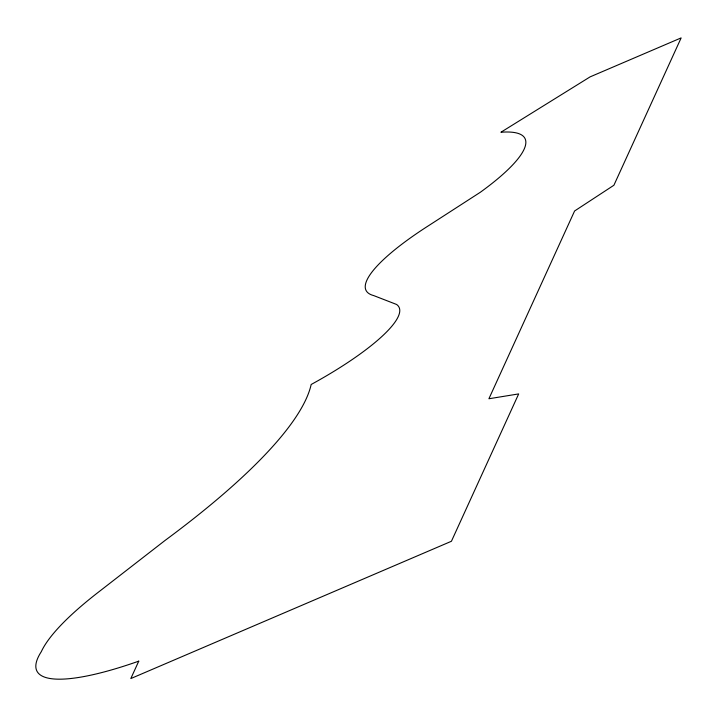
<?xml version="1.0" encoding="UTF-8"?>
<svg xmlns="http://www.w3.org/2000/svg" width="717" height="717" viewBox="0 0 717 717"><rect width="100%" height="100%" fill="white"/><g stroke="black" fill="none" stroke-linecap="round" stroke-linejoin="round"><path stroke-width="1.08" d="M138.757 661.155L130.808 678.569L451.432 541.263L518.678 393.911L488.904 398.76L574.595 210.986L613.904 185.246L681.15 37.893L590.091 76.88L500.914 132.251A151.834 34.156 -26.8 0 1 480.318 192.273L428.874 225.488A144.368 32.48 -26.8 0 0 373.656 295.565L396.546 304.447A131.892 29.666 -26.8 0 1 311.169 384.482A530.015 119.228 -26.8 0 1 165.062 540.439L100.344 590.674A250.52 56.356 -26.8 0 0 41.281 651.708A190.014 42.742 -26.8 0 0 138.757 661.155"/></g></svg>
